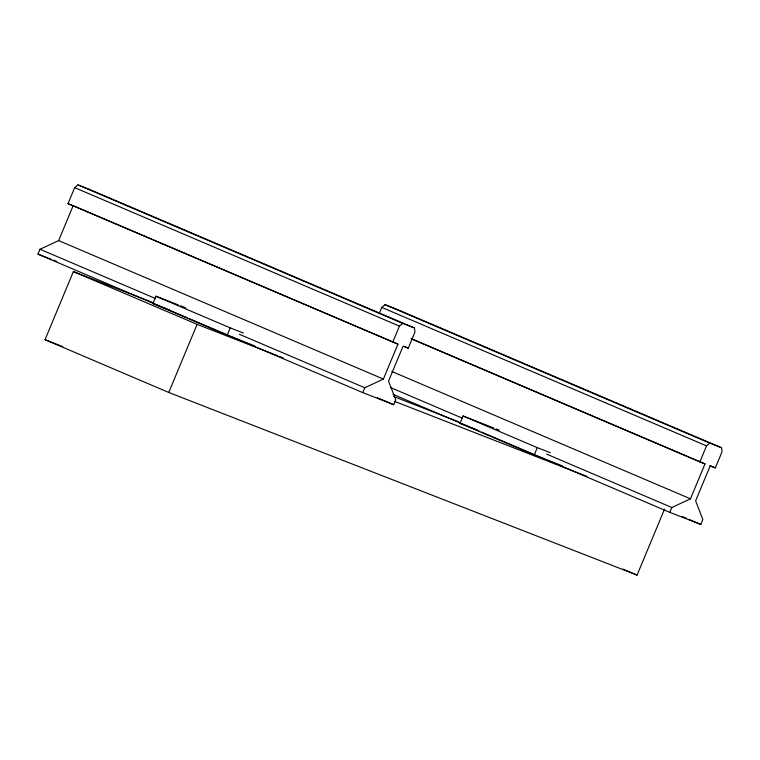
<?xml version="1.0" encoding="UTF-8"?>
<svg xmlns="http://www.w3.org/2000/svg" width="760" height="760" viewBox="0 0 760 760"><rect width="100%" height="100%" fill="white"/><g stroke="black" fill="none" stroke-linecap="round" stroke-linejoin="round"><path stroke-width="1.14" d="M187.302 317.803L38 254.134L40.023 249.27L58.634 240.587L73.178 205.656L397.936 344.137L383.391 379.069L364.781 387.752L362.757 392.616L189.477 318.734M397.936 344.137L68.02 203.651L74.679 187.644L77.947 184.898L89.765 189.516L414.523 327.997L414.922 332.158L408.253 348.166L403.094 346.151L388.55 381.083L395.751 399.827L393.718 404.7L362.757 392.616M664.525 509.153L637.079 575.101L168.758 392.464L45.03 339.701L73.378 271.595L152.902 302.613M254.628 345.885L227.173 335.179L152.941 303.525L155.971 296.229L178.248 304.912M168.758 392.464L197.115 324.358L277.742 355.803M227.173 335.179L230.214 327.883L243.39 333.022M379.097 313.804L381.757 307.401L385.026 304.655L396.853 309.272L721.601 447.754L722 451.915L715.341 467.923L710.172 465.909L695.637 500.84L702.829 519.583L700.806 524.447L669.836 512.373L481.308 431.984M392.768 342.123L399.437 326.125L402.705 323.38L414.523 327.997M562.505 465.956L534.261 454.936L460.019 423.282L463.058 415.986L493.8 427.975M534.261 454.936L537.292 447.64L550.335 452.722M669.836 512.373L671.859 507.509L690.479 498.826L705.014 463.894L411.863 338.894M411.065 338.741L699.856 461.88L706.515 445.882L709.783 443.137L721.601 447.754M68.02 203.651L72.143 205.257M699.856 461.88L705.014 463.894M180.424 305.757L185.858 307.876M495.995 428.83L499.292 430.112M38 254.134L51.271 259.312M53.485 260.176L56.8 261.469M393.69 396.511L458.85 421.923M152.941 303.525L162.222 307.144M163.257 307.553L169.774 310.089M460.019 423.282L477.584 430.131M279.946 356.668L283.262 357.96M394.82 401.46L587.005 476.406M45.03 339.701L62.7 346.598M385.026 304.655L709.783 443.137M381.757 307.401L706.515 445.882M77.947 184.898L402.705 323.38M74.679 187.644L399.437 326.125M709.887 465.595L715.341 467.923M403.892 346.303L408.253 348.166M391.875 371.498L690.479 498.826M58.634 240.587L383.391 379.069M463.058 415.986L537.292 447.64M390.697 387.619L462.622 418.285M546.535 454.072L671.859 507.509M682.281 516.553L686.641 518.415M688.817 519.336L700.806 524.447M393.034 394.345L479.123 431.053M155.971 296.229L230.214 327.883M40.023 249.27L155.543 298.528M239.457 334.315L364.781 387.752M377.378 397.727L393.718 404.7M73.378 271.595L197.115 324.358M622.962 569.078L637.079 575.101"/></g></svg>
